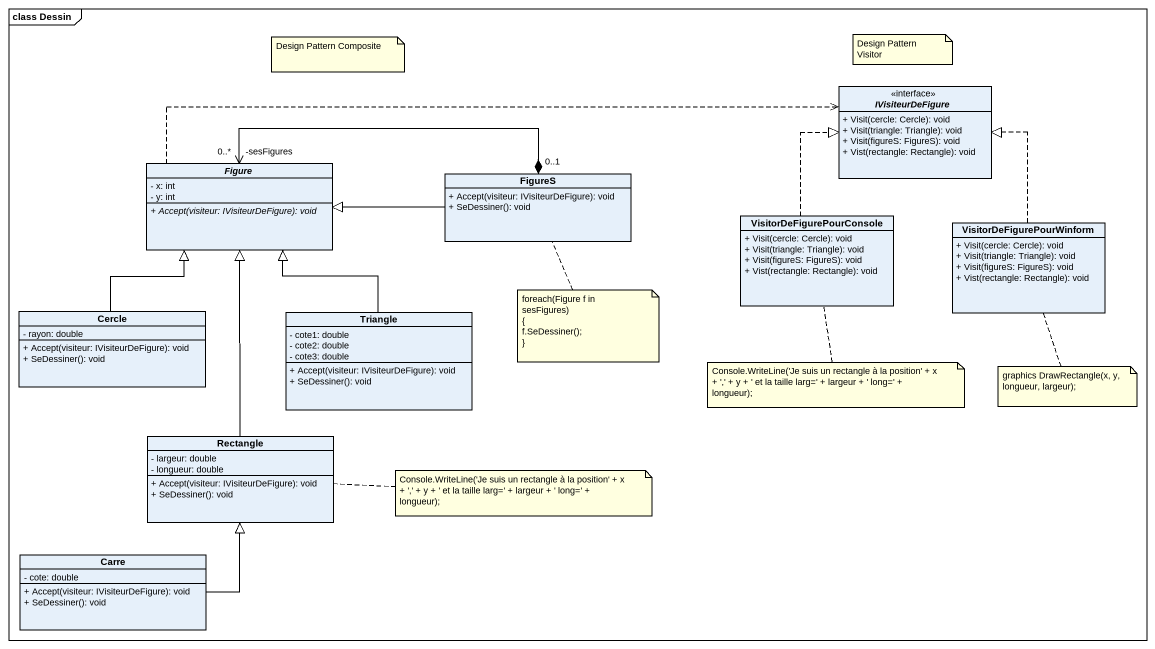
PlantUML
@startuml
mainframe class Dessin
hide circle
hide empty members
skinparam classAttributeIconSize 0
interface IVisiteurDeFigure <<interface>> {
  + Visit(cercle: Cercle): void
  + Visit(triangle: Triangle): void
  + Visit(figureS: FigureS): void
  + Vist(rectangle: Rectangle): void
}
abstract class Figure {
  - x: int
  - y: int
  {abstract} + Accept(visiteur: IVisiteurDeFigure): void
}
class FigureS {
  + Accept(visiteur: IVisiteurDeFigure): void
  + SeDessiner(): void
}
class VisitorDeFigurePourConsole {
  + Visit(cercle: Cercle): void
  + Visit(triangle: Triangle): void
  + Visit(figureS: FigureS): void
  + Vist(rectangle: Rectangle): void
}
class VisitorDeFigurePourWinform {
  + Visit(cercle: Cercle): void
  + Visit(triangle: Triangle): void
  + Visit(figureS: FigureS): void
  + Vist(rectangle: Rectangle): void
}
class Cercle {
  - rayon: double
  + Accept(visiteur: IVisiteurDeFigure): void
  + SeDessiner(): void
}
class Triangle {
  - cote1: double
  - cote2: double
  - cote3: double
  + Accept(visiteur: IVisiteurDeFigure): void
  + SeDessiner(): void
}
class "Rectangle" as Rectangle_ {
  - largeur: double
  - longueur: double
  + Accept(visiteur: IVisiteurDeFigure): void
  + SeDessiner(): void
}
class Carre {
  - cote: double
  + Accept(visiteur: IVisiteurDeFigure): void
  + SeDessiner(): void
}
Figure .right.> IVisiteurDeFigure
Figure "-sesFigures\n0..*" <-right-* "0..1" FigureS
FigureS -left-|> Figure
VisitorDeFigurePourConsole .up.|> IVisiteurDeFigure
VisitorDeFigurePourWinform .up.|> IVisiteurDeFigure
Cercle -up-|> Figure
Triangle -up-|> Figure
Rectangle_ -up-|> Figure
Carre -up-|> Rectangle_
note as N1
  Design Pattern Composite
end note
note as N2
  Design Pattern Visitor
end note
note bottom of FigureS
  foreach(Figure f in sesFigures)
  {
  f.SeDessiner();
  ~}
end note
note bottom of VisitorDeFigurePourConsole
  Console.WriteLine('Je suis un rectangle à la position' + x
  + ',' + y + ' et la taille larg=' + largeur + ' long=' + longueur);
end note
note bottom of VisitorDeFigurePourWinform : graphics DrawRectangle(x, y, longueur, largeur);
note right of Rectangle_
  Console.WriteLine('Je suis un rectangle à la position' + x
  + ',' + y + ' et la taille larg=' + largeur + ' long=' + longueur);
end note
@enduml
